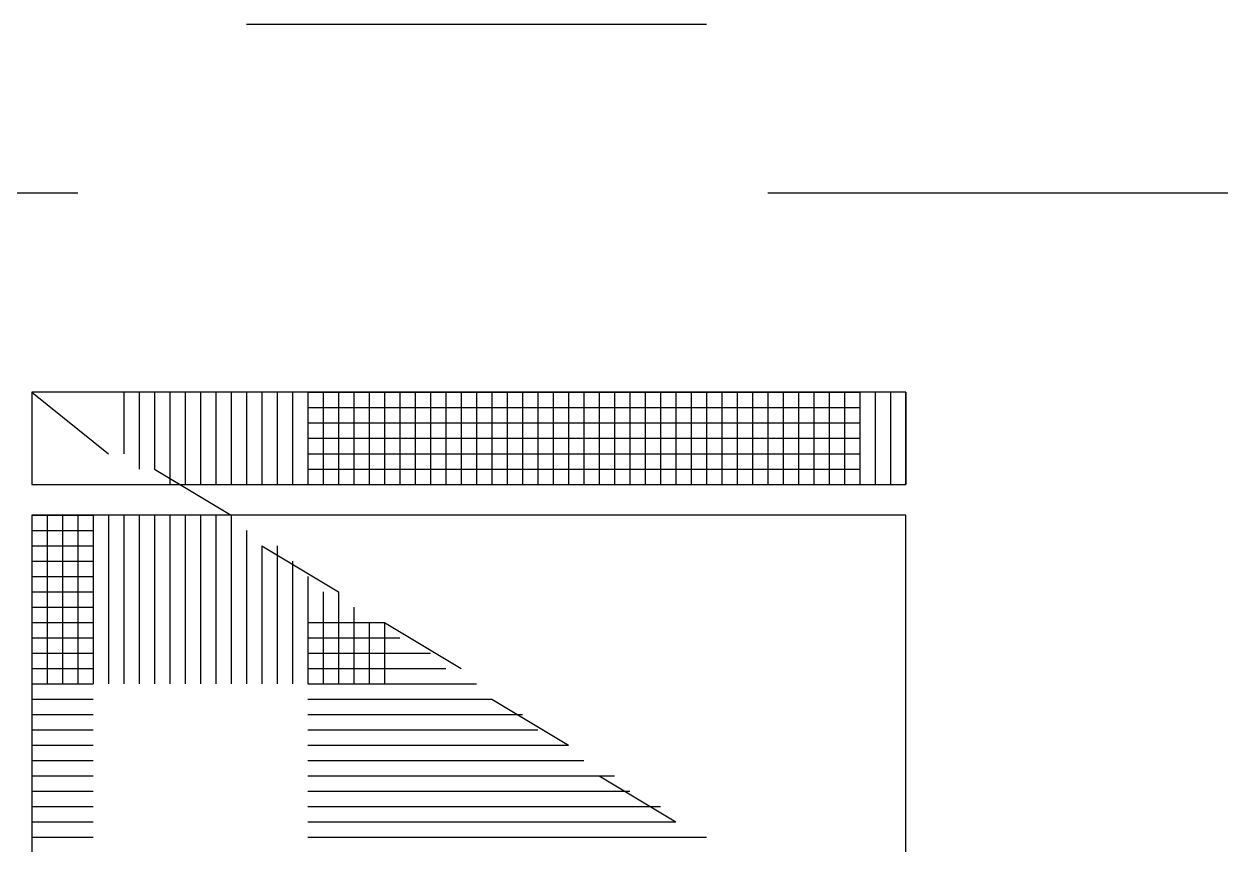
# Model space of a CAD drawing. Header units: metres. Extents: x 1 to 213, y 1 to 147.
# Drawn here: x 87.282 to 88.113, y 98.525 to 99.092 of the extents above; entities that cross this region are included whole.
import ezdxf

# ---------------------------------------------------------------- set-up
doc = ezdxf.new("R2010")
doc.units = ezdxf.units.M
doc.layers.add('00-BASE-ARQUITECTURA', color=8, linetype='Continuous')

msp = doc.modelspace()

# ---------------------------------------------------------------- linework, layer by layer
at = {"layer": '00-BASE-ARQUITECTURA'}
for points in [[(87.43593, 99.09169), (87.75343, 99.09169)], [(87.00201, 98.97528), (87.31952, 98.97528)], [(87.79576, 98.97528), (88.11327, 98.97528)], [(87.28776, 98.83769), (87.34068, 98.79536)], [(87.35127, 98.83769), (87.35127, 98.82711), (87.35127, 98.81653), (87.35127, 98.80595), (87.35127, 98.79536)], [(87.35127, 98.83769), (87.35127, 98.82711), (87.35127, 98.81653), (87.35127, 98.80595), (87.35127, 98.79536)], [(87.36185, 98.83769), (87.36185, 98.82711), (87.36185, 98.81653), (87.36185, 98.80595), (87.36185, 98.79536), (87.36185, 98.78478)], [(87.36185, 98.83769), (87.36185, 98.82711), (87.36185, 98.81653), (87.36185, 98.80595), (87.36185, 98.79536)], [(87.37243, 98.83769), (87.37243, 98.82711), (87.37243, 98.81653), (87.37243, 98.80595), (87.37243, 98.79536), (87.37243, 98.78478)], [(87.37243, 98.83769), (87.37243, 98.82711), (87.37243, 98.81653), (87.37243, 98.80595), (87.37243, 98.79536), (87.37243, 98.78478)], [(87.38302, 98.83769), (87.38302, 98.82711), (87.38302, 98.81653), (87.38302, 98.80595), (87.38302, 98.79536), (87.38302, 98.78478), (87.38302, 98.7742)], [(87.38302, 98.83769), (87.38302, 98.82711), (87.38302, 98.81653), (87.38302, 98.80595), (87.38302, 98.79536), (87.38302, 98.78478), (87.38302, 98.7742)], [(87.3936, 98.83769), (87.3936, 98.82711), (87.3936, 98.81653), (87.3936, 98.80595), (87.3936, 98.79536), (87.3936, 98.78478), (87.3936, 98.7742)], [(87.3936, 98.83769), (87.3936, 98.82711), (87.3936, 98.81653), (87.3936, 98.80595), (87.3936, 98.79536), (87.3936, 98.78478), (87.3936, 98.7742)], [(87.40418, 98.83769), (87.40418, 98.82711), (87.40418, 98.81653), (87.40418, 98.80595), (87.40418, 98.79536), (87.40418, 98.78478), (87.40418, 98.7742)], [(87.40418, 98.83769), (87.40418, 98.82711), (87.40418, 98.81653), (87.40418, 98.80595), (87.40418, 98.79536), (87.40418, 98.78478), (87.40418, 98.7742)], [(87.41476, 98.83769), (87.41476, 98.82711), (87.41476, 98.81653), (87.41476, 98.80595), (87.41476, 98.79536), (87.41476, 98.78478), (87.41476, 98.7742)], [(87.41476, 98.83769), (87.41476, 98.82711), (87.41476, 98.81653), (87.41476, 98.80595), (87.41476, 98.79536), (87.41476, 98.78478), (87.41476, 98.7742)], [(87.42535, 98.83769), (87.42535, 98.82711), (87.42535, 98.81653), (87.42535, 98.80595), (87.42535, 98.79536), (87.42535, 98.78478), (87.42535, 98.7742)], [(87.42535, 98.83769), (87.42535, 98.82711), (87.42535, 98.81653), (87.42535, 98.80595), (87.42535, 98.79536), (87.42535, 98.78478), (87.42535, 98.7742)], [(87.43593, 98.83769), (87.43593, 98.82711), (87.43593, 98.81653), (87.43593, 98.80595), (87.43593, 98.79536), (87.43593, 98.78478), (87.43593, 98.7742)], [(87.43593, 98.83769), (87.43593, 98.82711), (87.43593, 98.81653), (87.43593, 98.80595), (87.43593, 98.79536), (87.43593, 98.78478), (87.43593, 98.7742)], [(87.44651, 98.83769), (87.44651, 98.82711), (87.44651, 98.81653), (87.44651, 98.80595), (87.44651, 98.79536), (87.44651, 98.78478), (87.44651, 98.7742)], [(87.44651, 98.83769), (87.44651, 98.82711), (87.44651, 98.81653), (87.44651, 98.80595), (87.44651, 98.79536), (87.44651, 98.78478), (87.44651, 98.7742)], [(87.4571, 98.83769), (87.4571, 98.82711), (87.4571, 98.81653), (87.4571, 98.80595), (87.4571, 98.79536), (87.4571, 98.78478), (87.4571, 98.7742)], [(87.4571, 98.83769), (87.4571, 98.82711), (87.4571, 98.81653), (87.4571, 98.80595), (87.4571, 98.79536), (87.4571, 98.78478), (87.4571, 98.7742)], [(87.46768, 98.83769), (87.46768, 98.82711), (87.46768, 98.81653), (87.46768, 98.80595), (87.46768, 98.79536), (87.46768, 98.78478), (87.46768, 98.7742)], [(87.46768, 98.83769), (87.46768, 98.82711), (87.46768, 98.81653), (87.46768, 98.80595), (87.46768, 98.79536), (87.46768, 98.78478), (87.46768, 98.7742)], [(87.47826, 98.83769), (87.47826, 98.82711), (87.47826, 98.81653), (87.47826, 98.80595), (87.47826, 98.79536), (87.47826, 98.78478), (87.47826, 98.7742)], [(87.47826, 98.83769), (87.47826, 98.82711), (87.47826, 98.81653), (87.47826, 98.80595), (87.47826, 98.79536), (87.47826, 98.78478), (87.47826, 98.7742)], [(87.47826, 98.83769), (87.47826, 98.82711), (87.47826, 98.81653), (87.47826, 98.80595), (87.47826, 98.79536), (87.47826, 98.78478), (87.47826, 98.7742)], [(87.47826, 98.83769), (87.48884, 98.83769), (87.49943, 98.83769), (87.51001, 98.83769), (87.52059, 98.83769), (87.53118, 98.83769), (87.54176, 98.83769), (87.55234, 98.83769), (87.56294, 98.83769), (87.57352, 98.83769), (87.5841, 98.83769), (87.59468, 98.83769), (87.60527, 98.83769), (87.61585, 98.83769), (87.62643, 98.83769), (87.63702, 98.83769), (87.6476, 98.83769), (87.65818, 98.83769), (87.66876, 98.83769), (87.67935, 98.83769), (87.68993, 98.83769), (87.70051, 98.83769), (87.7111, 98.83769), (87.72168, 98.83769), (87.73226, 98.83769), (87.74285, 98.83769), (87.75343, 98.83769), (87.76401, 98.83769), (87.77459, 98.83769), (87.78518, 98.83769), (87.79576, 98.83769), (87.80634, 98.83769), (87.81693, 98.83769), (87.82752, 98.83769), (87.8381, 98.83769), (87.84868, 98.83769), (87.85927, 98.83769)], [(87.48884, 98.83769), (87.48884, 98.82711), (87.48884, 98.81653), (87.48884, 98.80595), (87.48884, 98.79536), (87.48884, 98.78478), (87.48884, 98.7742)], [(87.48884, 98.83769), (87.48884, 98.82711), (87.48884, 98.81653), (87.48884, 98.80595), (87.48884, 98.79536), (87.48884, 98.78478), (87.48884, 98.7742)], [(87.49943, 98.83769), (87.49943, 98.82711), (87.49943, 98.81653), (87.49943, 98.80595), (87.49943, 98.79536), (87.49943, 98.78478), (87.49943, 98.7742)], [(87.49943, 98.83769), (87.49943, 98.82711), (87.49943, 98.81653), (87.49943, 98.80595), (87.49943, 98.79536), (87.49943, 98.78478), (87.49943, 98.7742)], [(87.51001, 98.83769), (87.51001, 98.82711), (87.51001, 98.81653), (87.51001, 98.80595), (87.51001, 98.79536), (87.51001, 98.78478), (87.51001, 98.7742)], [(87.51001, 98.83769), (87.51001, 98.82711), (87.51001, 98.81653), (87.51001, 98.80595), (87.51001, 98.79536), (87.51001, 98.78478), (87.51001, 98.7742)], [(87.52059, 98.83769), (87.52059, 98.82711), (87.52059, 98.81653), (87.52059, 98.80595), (87.52059, 98.79536), (87.52059, 98.78478), (87.52059, 98.7742)], [(87.52059, 98.83769), (87.52059, 98.82711), (87.52059, 98.81653), (87.52059, 98.80595), (87.52059, 98.79536), (87.52059, 98.78478), (87.52059, 98.7742)], [(87.53118, 98.83769), (87.53118, 98.82711), (87.53118, 98.81653), (87.53118, 98.80595), (87.53118, 98.79536), (87.53118, 98.78478), (87.53118, 98.7742)], [(87.53118, 98.83769), (87.53118, 98.82711), (87.53118, 98.81653), (87.53118, 98.80595), (87.53118, 98.79536), (87.53118, 98.78478), (87.53118, 98.7742)], [(87.54176, 98.83769), (87.54176, 98.82711), (87.54176, 98.81653), (87.54176, 98.80595), (87.54176, 98.79536), (87.54176, 98.78478), (87.54176, 98.7742)], [(87.54176, 98.83769), (87.54176, 98.82711), (87.54176, 98.81653), (87.54176, 98.80595), (87.54176, 98.79536), (87.54176, 98.78478), (87.54176, 98.7742)], [(87.55234, 98.83769), (87.55234, 98.82711), (87.55234, 98.81653), (87.55234, 98.80595), (87.55234, 98.79536), (87.55234, 98.78478), (87.55234, 98.7742)], [(87.55234, 98.83769), (87.55234, 98.82711), (87.55234, 98.81653), (87.55234, 98.80595), (87.55234, 98.79536), (87.55234, 98.78478), (87.55234, 98.7742)], [(87.56294, 98.83769), (87.56294, 98.82711), (87.56294, 98.81653), (87.56294, 98.80595), (87.56294, 98.79536), (87.56294, 98.78478), (87.56294, 98.7742)], [(87.56294, 98.83769), (87.56294, 98.82711), (87.56294, 98.81653), (87.56294, 98.80595), (87.56294, 98.79536), (87.56294, 98.78478), (87.56294, 98.7742)], [(87.57352, 98.83769), (87.57352, 98.82711), (87.57352, 98.81653), (87.57352, 98.80595), (87.57352, 98.79536), (87.57352, 98.78478), (87.57352, 98.7742)], [(87.57352, 98.83769), (87.57352, 98.82711), (87.57352, 98.81653), (87.57352, 98.80595), (87.57352, 98.79536), (87.57352, 98.78478), (87.57352, 98.7742)], [(87.5841, 98.83769), (87.5841, 98.82711), (87.5841, 98.81653), (87.5841, 98.80595), (87.5841, 98.79536), (87.5841, 98.78478), (87.5841, 98.7742)], [(87.5841, 98.83769), (87.5841, 98.82711), (87.5841, 98.81653), (87.5841, 98.80595), (87.5841, 98.79536), (87.5841, 98.78478), (87.5841, 98.7742)], [(87.59468, 98.83769), (87.59468, 98.82711), (87.59468, 98.81653), (87.59468, 98.80595), (87.59468, 98.79536), (87.59468, 98.78478), (87.59468, 98.7742)], [(87.59468, 98.83769), (87.59468, 98.82711), (87.59468, 98.81653), (87.59468, 98.80595), (87.59468, 98.79536), (87.59468, 98.78478), (87.59468, 98.7742)], [(87.60527, 98.83769), (87.60527, 98.82711), (87.60527, 98.81653), (87.60527, 98.80595), (87.60527, 98.79536), (87.60527, 98.78478), (87.60527, 98.7742)], [(87.60527, 98.83769), (87.60527, 98.82711), (87.60527, 98.81653), (87.60527, 98.80595), (87.60527, 98.79536), (87.60527, 98.78478), (87.60527, 98.7742)], [(87.61585, 98.83769), (87.61585, 98.82711), (87.61585, 98.81653), (87.61585, 98.80595), (87.61585, 98.79536), (87.61585, 98.78478), (87.61585, 98.7742)], [(87.61585, 98.83769), (87.61585, 98.82711), (87.61585, 98.81653), (87.61585, 98.80595), (87.61585, 98.79536), (87.61585, 98.78478), (87.61585, 98.7742)], [(87.62643, 98.83769), (87.62643, 98.82711), (87.62643, 98.81653), (87.62643, 98.80595), (87.62643, 98.79536), (87.62643, 98.78478), (87.62643, 98.7742)], [(87.62643, 98.83769), (87.62643, 98.82711), (87.62643, 98.81653), (87.62643, 98.80595), (87.62643, 98.79536), (87.62643, 98.78478), (87.62643, 98.7742)], [(87.63702, 98.83769), (87.63702, 98.82711), (87.63702, 98.81653), (87.63702, 98.80595), (87.63702, 98.79536), (87.63702, 98.78478), (87.63702, 98.7742)], [(87.63702, 98.83769), (87.63702, 98.82711), (87.63702, 98.81653), (87.63702, 98.80595), (87.63702, 98.79536), (87.63702, 98.78478), (87.63702, 98.7742)], [(87.6476, 98.83769), (87.6476, 98.82711), (87.6476, 98.81653), (87.6476, 98.80595), (87.6476, 98.79536), (87.6476, 98.78478), (87.6476, 98.7742)], [(87.6476, 98.83769), (87.6476, 98.82711), (87.6476, 98.81653), (87.6476, 98.80595), (87.6476, 98.79536), (87.6476, 98.78478), (87.6476, 98.7742)], [(87.65818, 98.83769), (87.65818, 98.82711), (87.65818, 98.81653), (87.65818, 98.80595), (87.65818, 98.79536), (87.65818, 98.78478), (87.65818, 98.7742)], [(87.65818, 98.83769), (87.65818, 98.82711), (87.65818, 98.81653), (87.65818, 98.80595), (87.65818, 98.79536), (87.65818, 98.78478), (87.65818, 98.7742)], [(87.66876, 98.83769), (87.66876, 98.82711), (87.66876, 98.81653), (87.66876, 98.80595), (87.66876, 98.79536), (87.66876, 98.78478), (87.66876, 98.7742)], [(87.66876, 98.83769), (87.66876, 98.82711), (87.66876, 98.81653), (87.66876, 98.80595), (87.66876, 98.79536), (87.66876, 98.78478), (87.66876, 98.7742)], [(87.67935, 98.83769), (87.67935, 98.82711), (87.67935, 98.81653), (87.67935, 98.80595), (87.67935, 98.79536), (87.67935, 98.78478), (87.67935, 98.7742)], [(87.67935, 98.83769), (87.67935, 98.82711), (87.67935, 98.81653), (87.67935, 98.80595), (87.67935, 98.79536), (87.67935, 98.78478), (87.67935, 98.7742)], [(87.68993, 98.83769), (87.68993, 98.82711), (87.68993, 98.81653), (87.68993, 98.80595), (87.68993, 98.79536), (87.68993, 98.78478), (87.68993, 98.7742)], [(87.68993, 98.83769), (87.68993, 98.82711), (87.68993, 98.81653), (87.68993, 98.80595), (87.68993, 98.79536), (87.68993, 98.78478), (87.68993, 98.7742)], [(87.70051, 98.83769), (87.70051, 98.82711), (87.70051, 98.81653), (87.70051, 98.80595), (87.70051, 98.79536), (87.70051, 98.78478), (87.70051, 98.7742)], [(87.70051, 98.83769), (87.70051, 98.82711), (87.70051, 98.81653), (87.70051, 98.80595), (87.70051, 98.79536), (87.70051, 98.78478), (87.70051, 98.7742)], [(87.7111, 98.83769), (87.7111, 98.82711), (87.7111, 98.81653), (87.7111, 98.80595), (87.7111, 98.79536), (87.7111, 98.78478), (87.7111, 98.7742)], [(87.7111, 98.83769), (87.7111, 98.82711), (87.7111, 98.81653), (87.7111, 98.80595), (87.7111, 98.79536), (87.7111, 98.78478), (87.7111, 98.7742)], [(87.72168, 98.83769), (87.72168, 98.82711), (87.72168, 98.81653), (87.72168, 98.80595), (87.72168, 98.79536), (87.72168, 98.78478), (87.72168, 98.7742)], [(87.72168, 98.83769), (87.72168, 98.82711), (87.72168, 98.81653), (87.72168, 98.80595), (87.72168, 98.79536), (87.72168, 98.78478), (87.72168, 98.7742)], [(87.73226, 98.83769), (87.73226, 98.82711), (87.73226, 98.81653), (87.73226, 98.80595), (87.73226, 98.79536), (87.73226, 98.78478), (87.73226, 98.7742)], [(87.73226, 98.83769), (87.73226, 98.82711), (87.73226, 98.81653), (87.73226, 98.80595), (87.73226, 98.79536), (87.73226, 98.78478), (87.73226, 98.7742)], [(87.74285, 98.83769), (87.74285, 98.82711), (87.74285, 98.81653), (87.74285, 98.80595), (87.74285, 98.79536), (87.74285, 98.78478), (87.74285, 98.7742)], [(87.74285, 98.83769), (87.74285, 98.82711), (87.74285, 98.81653), (87.74285, 98.80595), (87.74285, 98.79536), (87.74285, 98.78478), (87.74285, 98.7742)], [(87.75343, 98.83769), (87.75343, 98.82711), (87.75343, 98.81653), (87.75343, 98.80595), (87.75343, 98.79536), (87.75343, 98.78478), (87.75343, 98.7742)], [(87.75343, 98.83769), (87.75343, 98.82711), (87.75343, 98.81653), (87.75343, 98.80595), (87.75343, 98.79536), (87.75343, 98.78478), (87.75343, 98.7742)], [(87.76401, 98.83769), (87.76401, 98.82711), (87.76401, 98.81653), (87.76401, 98.80595), (87.76401, 98.79536), (87.76401, 98.78478), (87.76401, 98.7742)], [(87.76401, 98.83769), (87.76401, 98.82711), (87.76401, 98.81653), (87.76401, 98.80595), (87.76401, 98.79536), (87.76401, 98.78478), (87.76401, 98.7742)], [(87.77459, 98.83769), (87.77459, 98.82711), (87.77459, 98.81653), (87.77459, 98.80595), (87.77459, 98.79536), (87.77459, 98.78478), (87.77459, 98.7742)], [(87.77459, 98.83769), (87.77459, 98.82711), (87.77459, 98.81653), (87.77459, 98.80595), (87.77459, 98.79536), (87.77459, 98.78478), (87.77459, 98.7742)], [(87.78518, 98.83769), (87.78518, 98.82711), (87.78518, 98.81653), (87.78518, 98.80595), (87.78518, 98.79536), (87.78518, 98.78478), (87.78518, 98.7742)], [(87.78518, 98.83769), (87.78518, 98.82711), (87.78518, 98.81653), (87.78518, 98.80595), (87.78518, 98.79536), (87.78518, 98.78478), (87.78518, 98.7742)], [(87.79576, 98.83769), (87.79576, 98.82711), (87.79576, 98.81653), (87.79576, 98.80595), (87.79576, 98.79536), (87.79576, 98.78478), (87.79576, 98.7742)], [(87.79576, 98.83769), (87.79576, 98.82711), (87.79576, 98.81653), (87.79576, 98.80595), (87.79576, 98.79536), (87.79576, 98.78478), (87.79576, 98.7742)], [(87.80634, 98.83769), (87.80634, 98.82711), (87.80634, 98.81653), (87.80634, 98.80595), (87.80634, 98.79536), (87.80634, 98.78478), (87.80634, 98.7742)], [(87.80634, 98.83769), (87.80634, 98.82711), (87.80634, 98.81653), (87.80634, 98.80595), (87.80634, 98.79536), (87.80634, 98.78478), (87.80634, 98.7742)], [(87.81693, 98.83769), (87.81693, 98.82711), (87.81693, 98.81653), (87.81693, 98.80595), (87.81693, 98.79536), (87.81693, 98.78478), (87.81693, 98.7742)], [(87.81693, 98.83769), (87.81693, 98.82711), (87.81693, 98.81653), (87.81693, 98.80595), (87.81693, 98.79536), (87.81693, 98.78478), (87.81693, 98.7742)], [(87.82752, 98.83769), (87.82752, 98.82711), (87.82752, 98.81653), (87.82752, 98.80595), (87.82752, 98.79536), (87.82752, 98.78478), (87.82752, 98.7742)], [(87.82752, 98.83769), (87.82752, 98.82711), (87.82752, 98.81653), (87.82752, 98.80595), (87.82752, 98.79536), (87.82752, 98.78478), (87.82752, 98.7742)], [(87.8381, 98.83769), (87.8381, 98.82711), (87.8381, 98.81653), (87.8381, 98.80595), (87.8381, 98.79536), (87.8381, 98.78478), (87.8381, 98.7742)], [(87.8381, 98.83769), (87.8381, 98.82711), (87.8381, 98.81653), (87.8381, 98.80595), (87.8381, 98.79536), (87.8381, 98.78478), (87.8381, 98.7742)], [(87.84868, 98.83769), (87.84868, 98.82711), (87.84868, 98.81653), (87.84868, 98.80595), (87.84868, 98.79536), (87.84868, 98.78478), (87.84868, 98.7742)], [(87.84868, 98.83769), (87.84868, 98.82711), (87.84868, 98.81653), (87.84868, 98.80595), (87.84868, 98.79536), (87.84868, 98.78478), (87.84868, 98.7742)], [(87.85927, 98.83769), (87.85927, 98.82711), (87.85927, 98.81653), (87.85927, 98.80595), (87.85927, 98.79536), (87.85927, 98.78478), (87.85927, 98.7742)], [(87.85927, 98.83769), (87.85927, 98.82711), (87.85927, 98.81653), (87.85927, 98.80595), (87.85927, 98.79536), (87.85927, 98.78478), (87.85927, 98.7742)], [(87.86985, 98.83769), (87.86985, 98.82711), (87.86985, 98.81653), (87.86985, 98.80595), (87.86985, 98.79536), (87.86985, 98.78478), (87.86985, 98.7742)], [(87.86985, 98.83769), (87.86985, 98.82711), (87.86985, 98.81653), (87.86985, 98.80595), (87.86985, 98.79536), (87.86985, 98.78478), (87.86985, 98.7742)], [(87.88043, 98.83769), (87.88043, 98.82711), (87.88043, 98.81653), (87.88043, 98.80595), (87.88043, 98.79536), (87.88043, 98.78478), (87.88043, 98.7742)], [(87.88043, 98.83769), (87.88043, 98.82711), (87.88043, 98.81653), (87.88043, 98.80595), (87.88043, 98.79536), (87.88043, 98.78478), (87.88043, 98.7742)], [(87.89102, 98.83769), (87.89102, 98.82711), (87.89102, 98.81653), (87.89102, 98.80595), (87.89102, 98.79536), (87.89102, 98.78478), (87.89102, 98.7742)], [(87.47826, 98.82711), (87.48884, 98.82711), (87.49943, 98.82711), (87.51001, 98.82711), (87.52059, 98.82711), (87.53118, 98.82711), (87.54176, 98.82711), (87.55234, 98.82711), (87.56294, 98.82711), (87.57352, 98.82711), (87.5841, 98.82711), (87.59468, 98.82711), (87.60527, 98.82711), (87.61585, 98.82711), (87.62643, 98.82711), (87.63702, 98.82711), (87.6476, 98.82711), (87.65818, 98.82711), (87.66876, 98.82711), (87.67935, 98.82711), (87.68993, 98.82711), (87.70051, 98.82711), (87.7111, 98.82711), (87.72168, 98.82711), (87.73226, 98.82711), (87.74285, 98.82711), (87.75343, 98.82711), (87.76401, 98.82711), (87.77459, 98.82711), (87.78518, 98.82711), (87.79576, 98.82711), (87.80634, 98.82711), (87.81693, 98.82711), (87.82752, 98.82711), (87.8381, 98.82711), (87.84868, 98.82711), (87.85927, 98.82711)], [(87.47826, 98.82711), (87.48884, 98.82711), (87.49943, 98.82711), (87.51001, 98.82711), (87.52059, 98.82711), (87.53118, 98.82711), (87.54176, 98.82711), (87.55234, 98.82711), (87.56294, 98.82711), (87.57352, 98.82711), (87.5841, 98.82711), (87.59468, 98.82711), (87.60527, 98.82711), (87.61585, 98.82711), (87.62643, 98.82711), (87.63702, 98.82711), (87.6476, 98.82711), (87.65818, 98.82711), (87.66876, 98.82711), (87.67935, 98.82711), (87.68993, 98.82711), (87.70051, 98.82711), (87.7111, 98.82711), (87.72168, 98.82711), (87.73226, 98.82711), (87.74285, 98.82711), (87.75343, 98.82711), (87.76401, 98.82711), (87.77459, 98.82711), (87.78518, 98.82711), (87.79576, 98.82711), (87.80634, 98.82711), (87.81693, 98.82711), (87.82752, 98.82711), (87.8381, 98.82711), (87.84868, 98.82711), (87.85927, 98.82711)], [(87.47826, 98.81653), (87.48884, 98.81653), (87.49943, 98.81653), (87.51001, 98.81653), (87.52059, 98.81653), (87.53118, 98.81653), (87.54176, 98.81653), (87.55234, 98.81653), (87.56294, 98.81653), (87.57352, 98.81653), (87.5841, 98.81653), (87.59468, 98.81653), (87.60527, 98.81653), (87.61585, 98.81653), (87.62643, 98.81653), (87.63702, 98.81653), (87.6476, 98.81653), (87.65818, 98.81653), (87.66876, 98.81653), (87.67935, 98.81653), (87.68993, 98.81653), (87.70051, 98.81653), (87.7111, 98.81653), (87.72168, 98.81653), (87.73226, 98.81653), (87.74285, 98.81653), (87.75343, 98.81653), (87.76401, 98.81653), (87.77459, 98.81653), (87.78518, 98.81653), (87.79576, 98.81653), (87.80634, 98.81653), (87.81693, 98.81653), (87.82752, 98.81653), (87.8381, 98.81653), (87.84868, 98.81653), (87.85927, 98.81653)], [(87.47826, 98.81653), (87.48884, 98.81653), (87.49943, 98.81653), (87.51001, 98.81653), (87.52059, 98.81653), (87.53118, 98.81653), (87.54176, 98.81653), (87.55234, 98.81653), (87.56294, 98.81653), (87.57352, 98.81653), (87.5841, 98.81653), (87.59468, 98.81653), (87.60527, 98.81653), (87.61585, 98.81653), (87.62643, 98.81653), (87.63702, 98.81653), (87.6476, 98.81653), (87.65818, 98.81653), (87.66876, 98.81653), (87.67935, 98.81653), (87.68993, 98.81653), (87.70051, 98.81653), (87.7111, 98.81653), (87.72168, 98.81653), (87.73226, 98.81653), (87.74285, 98.81653), (87.75343, 98.81653), (87.76401, 98.81653), (87.77459, 98.81653), (87.78518, 98.81653), (87.79576, 98.81653), (87.80634, 98.81653), (87.81693, 98.81653), (87.82752, 98.81653), (87.8381, 98.81653), (87.84868, 98.81653), (87.85927, 98.81653)], [(87.47826, 98.80595), (87.48884, 98.80595), (87.49943, 98.80595), (87.51001, 98.80595), (87.52059, 98.80595), (87.53118, 98.80595), (87.54176, 98.80595), (87.55234, 98.80595), (87.56294, 98.80595), (87.57352, 98.80595), (87.5841, 98.80595), (87.59468, 98.80595), (87.60527, 98.80595), (87.61585, 98.80595), (87.62643, 98.80595), (87.63702, 98.80595), (87.6476, 98.80595), (87.65818, 98.80595), (87.66876, 98.80595), (87.67935, 98.80595), (87.68993, 98.80595), (87.70051, 98.80595), (87.7111, 98.80595), (87.72168, 98.80595), (87.73226, 98.80595), (87.74285, 98.80595), (87.75343, 98.80595), (87.76401, 98.80595), (87.77459, 98.80595), (87.78518, 98.80595), (87.79576, 98.80595), (87.80634, 98.80595), (87.81693, 98.80595), (87.82752, 98.80595), (87.8381, 98.80595), (87.84868, 98.80595), (87.85927, 98.80595)], [(87.47826, 98.80595), (87.48884, 98.80595), (87.49943, 98.80595), (87.51001, 98.80595), (87.52059, 98.80595), (87.53118, 98.80595), (87.54176, 98.80595), (87.55234, 98.80595), (87.56294, 98.80595), (87.57352, 98.80595), (87.5841, 98.80595), (87.59468, 98.80595), (87.60527, 98.80595), (87.61585, 98.80595), (87.62643, 98.80595), (87.63702, 98.80595), (87.6476, 98.80595), (87.65818, 98.80595), (87.66876, 98.80595), (87.67935, 98.80595), (87.68993, 98.80595), (87.70051, 98.80595), (87.7111, 98.80595), (87.72168, 98.80595), (87.73226, 98.80595), (87.74285, 98.80595), (87.75343, 98.80595), (87.76401, 98.80595), (87.77459, 98.80595), (87.78518, 98.80595), (87.79576, 98.80595), (87.80634, 98.80595), (87.81693, 98.80595), (87.82752, 98.80595), (87.8381, 98.80595), (87.84868, 98.80595), (87.85927, 98.80595)], [(87.47826, 98.79536), (87.48884, 98.79536), (87.49943, 98.79536), (87.51001, 98.79536), (87.52059, 98.79536), (87.53118, 98.79536), (87.54176, 98.79536), (87.55234, 98.79536), (87.56294, 98.79536), (87.57352, 98.79536), (87.5841, 98.79536), (87.59468, 98.79536), (87.60527, 98.79536), (87.61585, 98.79536), (87.62643, 98.79536), (87.63702, 98.79536), (87.6476, 98.79536), (87.65818, 98.79536), (87.66876, 98.79536), (87.67935, 98.79536), (87.68993, 98.79536), (87.70051, 98.79536), (87.7111, 98.79536), (87.72168, 98.79536), (87.73226, 98.79536), (87.74285, 98.79536), (87.75343, 98.79536), (87.76401, 98.79536), (87.77459, 98.79536), (87.78518, 98.79536), (87.79576, 98.79536), (87.80634, 98.79536), (87.81693, 98.79536), (87.82752, 98.79536), (87.8381, 98.79536), (87.84868, 98.79536), (87.85927, 98.79536)], [(87.47826, 98.79536), (87.48884, 98.79536), (87.49943, 98.79536), (87.51001, 98.79536), (87.52059, 98.79536), (87.53118, 98.79536), (87.54176, 98.79536), (87.55234, 98.79536), (87.56294, 98.79536), (87.57352, 98.79536), (87.5841, 98.79536), (87.59468, 98.79536), (87.60527, 98.79536), (87.61585, 98.79536), (87.62643, 98.79536), (87.63702, 98.79536), (87.6476, 98.79536), (87.65818, 98.79536), (87.66876, 98.79536), (87.67935, 98.79536), (87.68993, 98.79536), (87.70051, 98.79536), (87.7111, 98.79536), (87.72168, 98.79536), (87.73226, 98.79536), (87.74285, 98.79536), (87.75343, 98.79536), (87.76401, 98.79536), (87.77459, 98.79536), (87.78518, 98.79536), (87.79576, 98.79536), (87.80634, 98.79536), (87.81693, 98.79536), (87.82752, 98.79536), (87.8381, 98.79536), (87.84868, 98.79536), (87.85927, 98.79536)], [(87.37243, 98.78478), (87.42535, 98.75303)], [(87.47826, 98.78478), (87.48884, 98.78478), (87.49943, 98.78478), (87.51001, 98.78478), (87.52059, 98.78478), (87.53118, 98.78478), (87.54176, 98.78478), (87.55234, 98.78478), (87.56294, 98.78478), (87.57352, 98.78478), (87.5841, 98.78478), (87.59468, 98.78478), (87.60527, 98.78478), (87.61585, 98.78478), (87.62643, 98.78478), (87.63702, 98.78478), (87.6476, 98.78478), (87.65818, 98.78478), (87.66876, 98.78478), (87.67935, 98.78478), (87.68993, 98.78478), (87.70051, 98.78478), (87.7111, 98.78478), (87.72168, 98.78478), (87.73226, 98.78478), (87.74285, 98.78478), (87.75343, 98.78478), (87.76401, 98.78478), (87.77459, 98.78478), (87.78518, 98.78478), (87.79576, 98.78478), (87.80634, 98.78478), (87.81693, 98.78478), (87.82752, 98.78478), (87.8381, 98.78478), (87.84868, 98.78478), (87.85927, 98.78478)], [(87.47826, 98.78478), (87.48884, 98.78478), (87.49943, 98.78478), (87.51001, 98.78478), (87.52059, 98.78478), (87.53118, 98.78478), (87.54176, 98.78478), (87.55234, 98.78478), (87.56294, 98.78478), (87.57352, 98.78478), (87.5841, 98.78478), (87.59468, 98.78478), (87.60527, 98.78478), (87.61585, 98.78478), (87.62643, 98.78478), (87.63702, 98.78478), (87.6476, 98.78478), (87.65818, 98.78478), (87.66876, 98.78478), (87.67935, 98.78478), (87.68993, 98.78478), (87.70051, 98.78478), (87.7111, 98.78478), (87.72168, 98.78478), (87.73226, 98.78478), (87.74285, 98.78478), (87.75343, 98.78478), (87.76401, 98.78478), (87.77459, 98.78478), (87.78518, 98.78478), (87.79576, 98.78478), (87.80634, 98.78478), (87.81693, 98.78478), (87.82752, 98.78478), (87.8381, 98.78478), (87.84868, 98.78478), (87.85927, 98.78478)], [(87.47826, 98.7742), (87.48884, 98.7742), (87.49943, 98.7742), (87.51001, 98.7742), (87.52059, 98.7742), (87.53118, 98.7742), (87.54176, 98.7742), (87.55234, 98.7742), (87.56294, 98.7742), (87.57352, 98.7742), (87.5841, 98.7742), (87.59468, 98.7742), (87.60527, 98.7742), (87.61585, 98.7742), (87.62643, 98.7742), (87.63702, 98.7742), (87.6476, 98.7742), (87.65818, 98.7742), (87.66876, 98.7742), (87.67935, 98.7742), (87.68993, 98.7742), (87.70051, 98.7742), (87.7111, 98.7742), (87.72168, 98.7742), (87.73226, 98.7742), (87.74285, 98.7742), (87.75343, 98.7742), (87.76401, 98.7742), (87.77459, 98.7742), (87.78518, 98.7742), (87.79576, 98.7742), (87.80634, 98.7742), (87.81693, 98.7742), (87.82752, 98.7742), (87.8381, 98.7742), (87.84868, 98.7742), (87.85927, 98.7742)], [(87.47826, 98.7742), (87.48884, 98.7742), (87.49943, 98.7742), (87.51001, 98.7742), (87.52059, 98.7742), (87.53118, 98.7742), (87.54176, 98.7742), (87.55234, 98.7742), (87.56294, 98.7742), (87.57352, 98.7742), (87.5841, 98.7742), (87.59468, 98.7742), (87.60527, 98.7742), (87.61585, 98.7742), (87.62643, 98.7742), (87.63702, 98.7742), (87.6476, 98.7742), (87.65818, 98.7742), (87.66876, 98.7742), (87.67935, 98.7742), (87.68993, 98.7742), (87.70051, 98.7742), (87.7111, 98.7742), (87.72168, 98.7742), (87.73226, 98.7742), (87.74285, 98.7742), (87.75343, 98.7742), (87.76401, 98.7742), (87.77459, 98.7742), (87.78518, 98.7742), (87.79576, 98.7742), (87.80634, 98.7742), (87.81693, 98.7742), (87.82752, 98.7742), (87.8381, 98.7742), (87.84868, 98.7742), (87.85927, 98.7742)], [(87.28776, 98.75303), (87.29835, 98.75303), (87.30894, 98.75303), (87.31952, 98.75303), (87.3301, 98.75303)], [(87.29835, 98.75303), (87.29835, 98.74245), (87.29835, 98.73187), (87.29835, 98.72128), (87.29835, 98.7107), (87.29835, 98.70012), (87.29835, 98.68953), (87.29835, 98.67895), (87.29835, 98.66837), (87.29835, 98.65778), (87.29835, 98.6472), (87.29835, 98.63662)], [(87.29835, 98.75303), (87.29835, 98.74245), (87.29835, 98.73187), (87.29835, 98.72128), (87.29835, 98.7107), (87.29835, 98.70012), (87.29835, 98.68953), (87.29835, 98.67895), (87.29835, 98.66837), (87.29835, 98.65778), (87.29835, 98.6472), (87.29835, 98.63662)], [(87.30894, 98.75303), (87.30894, 98.74245), (87.30894, 98.73187), (87.30894, 98.72128), (87.30894, 98.7107), (87.30894, 98.70012), (87.30894, 98.68953), (87.30894, 98.67895), (87.30894, 98.66837), (87.30894, 98.65778), (87.30894, 98.6472), (87.30894, 98.63662)], [(87.30894, 98.75303), (87.30894, 98.74245), (87.30894, 98.73187), (87.30894, 98.72128), (87.30894, 98.7107), (87.30894, 98.70012), (87.30894, 98.68953), (87.30894, 98.67895), (87.30894, 98.66837), (87.30894, 98.65778), (87.30894, 98.6472), (87.30894, 98.63662)], [(87.31952, 98.75303), (87.31952, 98.74245), (87.31952, 98.73187), (87.31952, 98.72128), (87.31952, 98.7107), (87.31952, 98.70012), (87.31952, 98.68953), (87.31952, 98.67895), (87.31952, 98.66837), (87.31952, 98.65778), (87.31952, 98.6472), (87.31952, 98.63662)], [(87.31952, 98.75303), (87.31952, 98.74245), (87.31952, 98.73187), (87.31952, 98.72128), (87.31952, 98.7107), (87.31952, 98.70012), (87.31952, 98.68953), (87.31952, 98.67895), (87.31952, 98.66837), (87.31952, 98.65778), (87.31952, 98.6472), (87.31952, 98.63662)], [(87.3301, 98.75303), (87.3301, 98.74245), (87.3301, 98.73187), (87.3301, 98.72128), (87.3301, 98.7107), (87.3301, 98.70012), (87.3301, 98.68953), (87.3301, 98.67895), (87.3301, 98.66837), (87.3301, 98.65778), (87.3301, 98.6472), (87.3301, 98.63662)], [(87.3301, 98.75303), (87.3301, 98.74245), (87.3301, 98.73187), (87.3301, 98.72128), (87.3301, 98.7107), (87.3301, 98.70012), (87.3301, 98.68953), (87.3301, 98.67895), (87.3301, 98.66837), (87.3301, 98.65778), (87.3301, 98.6472), (87.3301, 98.63662)], [(87.34068, 98.75303), (87.34068, 98.74245), (87.34068, 98.73187), (87.34068, 98.72128), (87.34068, 98.7107), (87.34068, 98.70012), (87.34068, 98.68953), (87.34068, 98.67895), (87.34068, 98.66837), (87.34068, 98.65778), (87.34068, 98.6472), (87.34068, 98.63662)], [(87.34068, 98.75303), (87.34068, 98.74245), (87.34068, 98.73187), (87.34068, 98.72128), (87.34068, 98.7107), (87.34068, 98.70012), (87.34068, 98.68953), (87.34068, 98.67895), (87.34068, 98.66837), (87.34068, 98.65778), (87.34068, 98.6472), (87.34068, 98.63662)], [(87.35127, 98.75303), (87.35127, 98.74245), (87.35127, 98.73187), (87.35127, 98.72128), (87.35127, 98.7107), (87.35127, 98.70012), (87.35127, 98.68953), (87.35127, 98.67895), (87.35127, 98.66837), (87.35127, 98.65778), (87.35127, 98.6472), (87.35127, 98.63662)], [(87.35127, 98.75303), (87.35127, 98.74245), (87.35127, 98.73187), (87.35127, 98.72128), (87.35127, 98.7107), (87.35127, 98.70012), (87.35127, 98.68953), (87.35127, 98.67895), (87.35127, 98.66837), (87.35127, 98.65778), (87.35127, 98.6472), (87.35127, 98.63662)], [(87.36185, 98.75303), (87.36185, 98.74245), (87.36185, 98.73187), (87.36185, 98.72128), (87.36185, 98.7107), (87.36185, 98.70012), (87.36185, 98.68953), (87.36185, 98.67895), (87.36185, 98.66837), (87.36185, 98.65778), (87.36185, 98.6472), (87.36185, 98.63662)], [(87.36185, 98.75303), (87.36185, 98.74245), (87.36185, 98.73187), (87.36185, 98.72128), (87.36185, 98.7107), (87.36185, 98.70012), (87.36185, 98.68953), (87.36185, 98.67895), (87.36185, 98.66837), (87.36185, 98.65778), (87.36185, 98.6472), (87.36185, 98.63662)], [(87.37243, 98.75303), (87.37243, 98.74245), (87.37243, 98.73187), (87.37243, 98.72128), (87.37243, 98.7107), (87.37243, 98.70012), (87.37243, 98.68953), (87.37243, 98.67895), (87.37243, 98.66837), (87.37243, 98.65778), (87.37243, 98.6472), (87.37243, 98.63662)], [(87.37243, 98.75303), (87.37243, 98.74245), (87.37243, 98.73187), (87.37243, 98.72128), (87.37243, 98.7107), (87.37243, 98.70012), (87.37243, 98.68953), (87.37243, 98.67895), (87.37243, 98.66837), (87.37243, 98.65778), (87.37243, 98.6472), (87.37243, 98.63662)], [(87.38302, 98.75303), (87.38302, 98.74245), (87.38302, 98.73187), (87.38302, 98.72128), (87.38302, 98.7107), (87.38302, 98.70012), (87.38302, 98.68953), (87.38302, 98.67895), (87.38302, 98.66837), (87.38302, 98.65778), (87.38302, 98.6472), (87.38302, 98.63662)], [(87.38302, 98.75303), (87.38302, 98.74245), (87.38302, 98.73187), (87.38302, 98.72128), (87.38302, 98.7107), (87.38302, 98.70012), (87.38302, 98.68953), (87.38302, 98.67895), (87.38302, 98.66837), (87.38302, 98.65778), (87.38302, 98.6472), (87.38302, 98.63662)], [(87.3936, 98.75303), (87.3936, 98.74245), (87.3936, 98.73187), (87.3936, 98.72128), (87.3936, 98.7107), (87.3936, 98.70012), (87.3936, 98.68953), (87.3936, 98.67895), (87.3936, 98.66837), (87.3936, 98.65778), (87.3936, 98.6472), (87.3936, 98.63662)], [(87.3936, 98.75303), (87.3936, 98.74245), (87.3936, 98.73187), (87.3936, 98.72128), (87.3936, 98.7107), (87.3936, 98.70012), (87.3936, 98.68953), (87.3936, 98.67895), (87.3936, 98.66837), (87.3936, 98.65778), (87.3936, 98.6472), (87.3936, 98.63662)], [(87.40418, 98.75303), (87.40418, 98.74245), (87.40418, 98.73187), (87.40418, 98.72128), (87.40418, 98.7107), (87.40418, 98.70012), (87.40418, 98.68953), (87.40418, 98.67895), (87.40418, 98.66837), (87.40418, 98.65778), (87.40418, 98.6472), (87.40418, 98.63662)], [(87.40418, 98.75303), (87.40418, 98.74245), (87.40418, 98.73187), (87.40418, 98.72128), (87.40418, 98.7107), (87.40418, 98.70012), (87.40418, 98.68953), (87.40418, 98.67895), (87.40418, 98.66837), (87.40418, 98.65778), (87.40418, 98.6472), (87.40418, 98.63662)], [(87.41476, 98.75303), (87.41476, 98.74245), (87.41476, 98.73187), (87.41476, 98.72128), (87.41476, 98.7107), (87.41476, 98.70012), (87.41476, 98.68953), (87.41476, 98.67895), (87.41476, 98.66837), (87.41476, 98.65778), (87.41476, 98.6472), (87.41476, 98.63662)], [(87.41476, 98.75303), (87.41476, 98.74245), (87.41476, 98.73187), (87.41476, 98.72128), (87.41476, 98.7107), (87.41476, 98.70012), (87.41476, 98.68953), (87.41476, 98.67895), (87.41476, 98.66837), (87.41476, 98.65778), (87.41476, 98.6472), (87.41476, 98.63662)], [(87.42535, 98.75303), (87.42535, 98.74245), (87.42535, 98.73187), (87.42535, 98.72128), (87.42535, 98.7107), (87.42535, 98.70012), (87.42535, 98.68953), (87.42535, 98.67895), (87.42535, 98.66837), (87.42535, 98.65778), (87.42535, 98.6472), (87.42535, 98.63662)], [(87.28776, 98.74245), (87.29835, 98.74245), (87.30894, 98.74245), (87.31952, 98.74245), (87.3301, 98.74245)], [(87.28776, 98.74245), (87.29835, 98.74245), (87.30894, 98.74245), (87.31952, 98.74245), (87.3301, 98.74245)], [(87.42535, 98.74245), (87.42535, 98.73187), (87.42535, 98.72128), (87.42535, 98.7107), (87.42535, 98.70012), (87.42535, 98.68953), (87.42535, 98.67895), (87.42535, 98.66837), (87.42535, 98.65778), (87.42535, 98.6472), (87.42535, 98.63662)], [(87.43593, 98.74245), (87.43593, 98.73187), (87.43593, 98.72128), (87.43593, 98.7107), (87.43593, 98.70012), (87.43593, 98.68953), (87.43593, 98.67895), (87.43593, 98.66837), (87.43593, 98.65778), (87.43593, 98.6472), (87.43593, 98.63662)], [(87.43593, 98.74245), (87.43593, 98.73187), (87.43593, 98.72128), (87.43593, 98.7107), (87.43593, 98.70012), (87.43593, 98.68953), (87.43593, 98.67895), (87.43593, 98.66837), (87.43593, 98.65778), (87.43593, 98.6472), (87.43593, 98.63662)], [(87.28776, 98.73187), (87.29835, 98.73187), (87.30894, 98.73187), (87.31952, 98.73187), (87.3301, 98.73187)], [(87.28776, 98.73187), (87.29835, 98.73187), (87.30894, 98.73187), (87.31952, 98.73187), (87.3301, 98.73187)], [(87.44651, 98.73187), (87.44651, 98.72128), (87.44651, 98.7107), (87.44651, 98.70012), (87.44651, 98.68953), (87.44651, 98.67895), (87.44651, 98.66837), (87.44651, 98.65778), (87.44651, 98.6472), (87.44651, 98.63662)], [(87.44651, 98.73187), (87.44651, 98.72128), (87.44651, 98.7107), (87.44651, 98.70012), (87.44651, 98.68953), (87.44651, 98.67895), (87.44651, 98.66837), (87.44651, 98.65778), (87.44651, 98.6472), (87.44651, 98.63662)], [(87.44651, 98.73187), (87.49943, 98.70012)], [(87.4571, 98.73187), (87.4571, 98.72128), (87.4571, 98.7107), (87.4571, 98.70012), (87.4571, 98.68953), (87.4571, 98.67895), (87.4571, 98.66837), (87.4571, 98.65778), (87.4571, 98.6472), (87.4571, 98.63662)], [(87.28776, 98.72128), (87.29835, 98.72128), (87.30894, 98.72128), (87.31952, 98.72128), (87.3301, 98.72128)], [(87.28776, 98.72128), (87.29835, 98.72128), (87.30894, 98.72128), (87.31952, 98.72128), (87.3301, 98.72128)], [(87.4571, 98.72128), (87.4571, 98.7107), (87.4571, 98.70012), (87.4571, 98.68953), (87.4571, 98.67895), (87.4571, 98.66837), (87.4571, 98.65778), (87.4571, 98.6472), (87.4571, 98.63662)], [(87.46768, 98.72128), (87.46768, 98.7107), (87.46768, 98.70012), (87.46768, 98.68953), (87.46768, 98.67895), (87.46768, 98.66837), (87.46768, 98.65778), (87.46768, 98.6472), (87.46768, 98.63662)], [(87.46768, 98.72128), (87.46768, 98.7107), (87.46768, 98.70012), (87.46768, 98.68953), (87.46768, 98.67895), (87.46768, 98.66837), (87.46768, 98.65778), (87.46768, 98.6472), (87.46768, 98.63662)], [(87.28776, 98.7107), (87.29835, 98.7107), (87.30894, 98.7107), (87.31952, 98.7107), (87.3301, 98.7107)], [(87.28776, 98.7107), (87.29835, 98.7107), (87.30894, 98.7107), (87.31952, 98.7107), (87.3301, 98.7107)], [(87.47826, 98.7107), (87.47826, 98.70012), (87.47826, 98.68953), (87.47826, 98.67895), (87.47826, 98.66837), (87.47826, 98.65778), (87.47826, 98.6472), (87.47826, 98.63662)], [(87.47826, 98.7107), (87.47826, 98.70012), (87.47826, 98.68953), (87.47826, 98.67895), (87.47826, 98.66837), (87.47826, 98.65778), (87.47826, 98.6472), (87.47826, 98.63662)], [(87.47826, 98.7107), (87.47826, 98.70012), (87.47826, 98.68953), (87.47826, 98.67895), (87.47826, 98.66837), (87.47826, 98.65778), (87.47826, 98.6472), (87.47826, 98.63662)], [(87.28776, 98.70012), (87.29835, 98.70012), (87.30894, 98.70012), (87.31952, 98.70012), (87.3301, 98.70012)], [(87.28776, 98.70012), (87.29835, 98.70012), (87.30894, 98.70012), (87.31952, 98.70012), (87.3301, 98.70012)], [(87.48884, 98.70012), (87.48884, 98.68953), (87.48884, 98.67895), (87.48884, 98.66837), (87.48884, 98.65778), (87.48884, 98.6472), (87.48884, 98.63662)], [(87.48884, 98.70012), (87.48884, 98.68953), (87.48884, 98.67895), (87.48884, 98.66837), (87.48884, 98.65778), (87.48884, 98.6472), (87.48884, 98.63662)], [(87.49943, 98.70012), (87.49943, 98.68953), (87.49943, 98.67895), (87.49943, 98.66837), (87.49943, 98.65778), (87.49943, 98.6472), (87.49943, 98.63662)], [(87.28776, 98.68953), (87.29835, 98.68953), (87.30894, 98.68953), (87.31952, 98.68953), (87.3301, 98.68953)], [(87.28776, 98.68953), (87.29835, 98.68953), (87.30894, 98.68953), (87.31952, 98.68953), (87.3301, 98.68953)], [(87.49943, 98.68953), (87.49943, 98.67895), (87.49943, 98.66837), (87.49943, 98.65778), (87.49943, 98.6472), (87.49943, 98.63662)], [(87.51001, 98.68953), (87.51001, 98.67895), (87.51001, 98.66837), (87.51001, 98.65778), (87.51001, 98.6472), (87.51001, 98.63662)], [(87.51001, 98.68953), (87.51001, 98.67895), (87.51001, 98.66837), (87.51001, 98.65778), (87.51001, 98.6472), (87.51001, 98.63662)], [(87.28776, 98.67895), (87.29835, 98.67895), (87.30894, 98.67895), (87.31952, 98.67895), (87.3301, 98.67895)], [(87.28776, 98.67895), (87.29835, 98.67895), (87.30894, 98.67895), (87.31952, 98.67895), (87.3301, 98.67895)], [(87.47826, 98.67895), (87.48884, 98.67895), (87.49943, 98.67895), (87.51001, 98.67895), (87.52059, 98.67895)], [(87.47826, 98.67895), (87.48884, 98.67895), (87.49943, 98.67895), (87.51001, 98.67895), (87.52059, 98.67895), (87.53118, 98.67895)], [(87.52059, 98.67895), (87.52059, 98.66837), (87.52059, 98.65778), (87.52059, 98.6472), (87.52059, 98.63662)], [(87.52059, 98.67895), (87.52059, 98.66837), (87.52059, 98.65778), (87.52059, 98.6472), (87.52059, 98.63662)], [(87.53118, 98.67895), (87.53118, 98.66837), (87.53118, 98.65778), (87.53118, 98.6472), (87.53118, 98.63662)], [(87.53118, 98.67895), (87.5841, 98.6472)], [(87.28776, 98.66837), (87.29835, 98.66837), (87.30894, 98.66837), (87.31952, 98.66837), (87.3301, 98.66837)], [(87.28776, 98.66837), (87.29835, 98.66837), (87.30894, 98.66837), (87.31952, 98.66837), (87.3301, 98.66837)], [(87.47826, 98.66837), (87.48884, 98.66837), (87.49943, 98.66837), (87.51001, 98.66837), (87.52059, 98.66837), (87.53118, 98.66837), (87.54176, 98.66837)], [(87.47826, 98.66837), (87.48884, 98.66837), (87.49943, 98.66837), (87.51001, 98.66837), (87.52059, 98.66837), (87.53118, 98.66837), (87.54176, 98.66837)], [(87.28776, 98.65778), (87.29835, 98.65778), (87.30894, 98.65778), (87.31952, 98.65778), (87.3301, 98.65778)], [(87.28776, 98.65778), (87.29835, 98.65778), (87.30894, 98.65778), (87.31952, 98.65778), (87.3301, 98.65778)], [(87.47826, 98.65778), (87.48884, 98.65778), (87.49943, 98.65778), (87.51001, 98.65778), (87.52059, 98.65778), (87.53118, 98.65778), (87.54176, 98.65778), (87.55234, 98.65778)], [(87.47826, 98.65778), (87.48884, 98.65778), (87.49943, 98.65778), (87.51001, 98.65778), (87.52059, 98.65778), (87.53118, 98.65778), (87.54176, 98.65778), (87.55234, 98.65778), (87.56294, 98.65778)], [(87.28776, 98.6472), (87.29835, 98.6472), (87.30894, 98.6472), (87.31952, 98.6472), (87.3301, 98.6472)], [(87.28776, 98.6472), (87.29835, 98.6472), (87.30894, 98.6472), (87.31952, 98.6472), (87.3301, 98.6472)], [(87.47826, 98.6472), (87.48884, 98.6472), (87.49943, 98.6472), (87.51001, 98.6472), (87.52059, 98.6472), (87.53118, 98.6472), (87.54176, 98.6472), (87.55234, 98.6472), (87.56294, 98.6472), (87.57352, 98.6472)], [(87.47826, 98.6472), (87.48884, 98.6472), (87.49943, 98.6472), (87.51001, 98.6472), (87.52059, 98.6472), (87.53118, 98.6472), (87.54176, 98.6472), (87.55234, 98.6472), (87.56294, 98.6472), (87.57352, 98.6472)], [(87.28776, 98.63662), (87.29835, 98.63662), (87.30894, 98.63662), (87.31952, 98.63662), (87.3301, 98.63662)], [(87.28776, 98.63662), (87.29835, 98.63662), (87.30894, 98.63662), (87.31952, 98.63662), (87.3301, 98.63662)], [(87.47826, 98.63662), (87.48884, 98.63662), (87.49943, 98.63662), (87.51001, 98.63662), (87.52059, 98.63662), (87.53118, 98.63662), (87.54176, 98.63662), (87.55234, 98.63662), (87.56294, 98.63662), (87.57352, 98.63662), (87.5841, 98.63662)], [(87.47826, 98.63662), (87.48884, 98.63662), (87.49943, 98.63662), (87.51001, 98.63662), (87.52059, 98.63662), (87.53118, 98.63662), (87.54176, 98.63662), (87.55234, 98.63662), (87.56294, 98.63662), (87.57352, 98.63662), (87.5841, 98.63662), (87.59468, 98.63662)], [(87.28776, 98.62604), (87.29835, 98.62604), (87.30894, 98.62604), (87.31952, 98.62604), (87.3301, 98.62604)], [(87.28776, 98.62604), (87.29835, 98.62604), (87.30894, 98.62604), (87.31952, 98.62604), (87.3301, 98.62604)], [(87.47826, 98.62604), (87.48884, 98.62604), (87.49943, 98.62604), (87.51001, 98.62604), (87.52059, 98.62604), (87.53118, 98.62604), (87.54176, 98.62604), (87.55234, 98.62604), (87.56294, 98.62604), (87.57352, 98.62604), (87.5841, 98.62604), (87.59468, 98.62604)], [(87.47826, 98.62604), (87.48884, 98.62604), (87.49943, 98.62604), (87.51001, 98.62604), (87.52059, 98.62604), (87.53118, 98.62604), (87.54176, 98.62604), (87.55234, 98.62604), (87.56294, 98.62604), (87.57352, 98.62604), (87.5841, 98.62604), (87.59468, 98.62604), (87.60527, 98.62604)], [(87.60527, 98.62604), (87.65818, 98.59428)], [(87.28776, 98.61545), (87.29835, 98.61545), (87.30894, 98.61545), (87.31952, 98.61545), (87.3301, 98.61545)], [(87.28776, 98.61545), (87.29835, 98.61545), (87.30894, 98.61545), (87.31952, 98.61545), (87.3301, 98.61545)], [(87.47826, 98.61545), (87.48884, 98.61545), (87.49943, 98.61545), (87.51001, 98.61545), (87.52059, 98.61545), (87.53118, 98.61545), (87.54176, 98.61545), (87.55234, 98.61545), (87.56294, 98.61545), (87.57352, 98.61545), (87.5841, 98.61545), (87.59468, 98.61545), (87.60527, 98.61545), (87.61585, 98.61545)], [(87.47826, 98.61545), (87.48884, 98.61545), (87.49943, 98.61545), (87.51001, 98.61545), (87.52059, 98.61545), (87.53118, 98.61545), (87.54176, 98.61545), (87.55234, 98.61545), (87.56294, 98.61545), (87.57352, 98.61545), (87.5841, 98.61545), (87.59468, 98.61545), (87.60527, 98.61545), (87.61585, 98.61545), (87.62643, 98.61545)], [(87.28776, 98.60486), (87.29835, 98.60486), (87.30894, 98.60486), (87.31952, 98.60486), (87.3301, 98.60486)], [(87.28776, 98.60486), (87.29835, 98.60486), (87.30894, 98.60486), (87.31952, 98.60486), (87.3301, 98.60486)], [(87.47826, 98.60486), (87.48884, 98.60486), (87.49943, 98.60486), (87.51001, 98.60486), (87.52059, 98.60486), (87.53118, 98.60486), (87.54176, 98.60486), (87.55234, 98.60486), (87.56294, 98.60486), (87.57352, 98.60486), (87.5841, 98.60486), (87.59468, 98.60486), (87.60527, 98.60486), (87.61585, 98.60486), (87.62643, 98.60486)], [(87.47826, 98.60486), (87.48884, 98.60486), (87.49943, 98.60486), (87.51001, 98.60486), (87.52059, 98.60486), (87.53118, 98.60486), (87.54176, 98.60486), (87.55234, 98.60486), (87.56294, 98.60486), (87.57352, 98.60486), (87.5841, 98.60486), (87.59468, 98.60486), (87.60527, 98.60486), (87.61585, 98.60486), (87.62643, 98.60486), (87.63702, 98.60486)], [(87.28776, 98.59428), (87.29835, 98.59428), (87.30894, 98.59428), (87.31952, 98.59428), (87.3301, 98.59428)], [(87.28776, 98.59428), (87.29835, 98.59428), (87.30894, 98.59428), (87.31952, 98.59428), (87.3301, 98.59428)], [(87.47826, 98.59428), (87.48884, 98.59428), (87.49943, 98.59428), (87.51001, 98.59428), (87.52059, 98.59428), (87.53118, 98.59428), (87.54176, 98.59428), (87.55234, 98.59428), (87.56294, 98.59428), (87.57352, 98.59428), (87.5841, 98.59428), (87.59468, 98.59428), (87.60527, 98.59428), (87.61585, 98.59428), (87.62643, 98.59428), (87.63702, 98.59428), (87.6476, 98.59428)], [(87.47826, 98.59428), (87.48884, 98.59428), (87.49943, 98.59428), (87.51001, 98.59428), (87.52059, 98.59428), (87.53118, 98.59428), (87.54176, 98.59428), (87.55234, 98.59428), (87.56294, 98.59428), (87.57352, 98.59428), (87.5841, 98.59428), (87.59468, 98.59428), (87.60527, 98.59428), (87.61585, 98.59428), (87.62643, 98.59428), (87.63702, 98.59428), (87.6476, 98.59428), (87.65818, 98.59428)], [(87.28776, 98.58369), (87.29835, 98.58369), (87.30894, 98.58369), (87.31952, 98.58369), (87.3301, 98.58369)], [(87.28776, 98.58369), (87.29835, 98.58369), (87.30894, 98.58369), (87.31952, 98.58369), (87.3301, 98.58369)], [(87.47826, 98.58369), (87.48884, 98.58369), (87.49943, 98.58369), (87.51001, 98.58369), (87.52059, 98.58369), (87.53118, 98.58369), (87.54176, 98.58369), (87.55234, 98.58369), (87.56294, 98.58369), (87.57352, 98.58369), (87.5841, 98.58369), (87.59468, 98.58369), (87.60527, 98.58369), (87.61585, 98.58369), (87.62643, 98.58369), (87.63702, 98.58369), (87.6476, 98.58369), (87.65818, 98.58369)], [(87.47826, 98.58369), (87.48884, 98.58369), (87.49943, 98.58369), (87.51001, 98.58369), (87.52059, 98.58369), (87.53118, 98.58369), (87.54176, 98.58369), (87.55234, 98.58369), (87.56294, 98.58369), (87.57352, 98.58369), (87.5841, 98.58369), (87.59468, 98.58369), (87.60527, 98.58369), (87.61585, 98.58369), (87.62643, 98.58369), (87.63702, 98.58369), (87.6476, 98.58369), (87.65818, 98.58369), (87.66876, 98.58369)], [(87.28776, 98.57311), (87.29835, 98.57311), (87.30894, 98.57311), (87.31952, 98.57311), (87.3301, 98.57311)], [(87.28776, 98.57311), (87.29835, 98.57311), (87.30894, 98.57311), (87.31952, 98.57311), (87.3301, 98.57311)], [(87.47826, 98.57311), (87.48884, 98.57311), (87.49943, 98.57311), (87.51001, 98.57311), (87.52059, 98.57311), (87.53118, 98.57311), (87.54176, 98.57311), (87.55234, 98.57311), (87.56294, 98.57311), (87.57352, 98.57311), (87.5841, 98.57311), (87.59468, 98.57311), (87.60527, 98.57311), (87.61585, 98.57311), (87.62643, 98.57311), (87.63702, 98.57311), (87.6476, 98.57311), (87.65818, 98.57311), (87.66876, 98.57311), (87.67935, 98.57311)], [(87.47826, 98.57311), (87.48884, 98.57311), (87.49943, 98.57311), (87.51001, 98.57311), (87.52059, 98.57311), (87.53118, 98.57311), (87.54176, 98.57311), (87.55234, 98.57311), (87.56294, 98.57311), (87.57352, 98.57311), (87.5841, 98.57311), (87.59468, 98.57311), (87.60527, 98.57311), (87.61585, 98.57311), (87.62643, 98.57311), (87.63702, 98.57311), (87.6476, 98.57311), (87.65818, 98.57311), (87.66876, 98.57311), (87.67935, 98.57311), (87.68993, 98.57311)], [(87.67935, 98.57311), (87.73226, 98.54136)], [(87.28776, 98.56253), (87.29835, 98.56253), (87.30894, 98.56253), (87.31952, 98.56253), (87.3301, 98.56253)], [(87.28776, 98.56253), (87.29835, 98.56253), (87.30894, 98.56253), (87.31952, 98.56253), (87.3301, 98.56253)], [(87.47826, 98.56253), (87.48884, 98.56253), (87.49943, 98.56253), (87.51001, 98.56253), (87.52059, 98.56253), (87.53118, 98.56253), (87.54176, 98.56253), (87.55234, 98.56253), (87.56294, 98.56253), (87.57352, 98.56253), (87.5841, 98.56253), (87.59468, 98.56253), (87.60527, 98.56253), (87.61585, 98.56253), (87.62643, 98.56253), (87.63702, 98.56253), (87.6476, 98.56253), (87.65818, 98.56253), (87.66876, 98.56253), (87.67935, 98.56253), (87.68993, 98.56253)], [(87.47826, 98.56253), (87.48884, 98.56253), (87.49943, 98.56253), (87.51001, 98.56253), (87.52059, 98.56253), (87.53118, 98.56253), (87.54176, 98.56253), (87.55234, 98.56253), (87.56294, 98.56253), (87.57352, 98.56253), (87.5841, 98.56253), (87.59468, 98.56253), (87.60527, 98.56253), (87.61585, 98.56253), (87.62643, 98.56253), (87.63702, 98.56253), (87.6476, 98.56253), (87.65818, 98.56253), (87.66876, 98.56253), (87.67935, 98.56253), (87.68993, 98.56253), (87.70051, 98.56253)], [(87.28776, 98.55195), (87.29835, 98.55195), (87.30894, 98.55195), (87.31952, 98.55195), (87.3301, 98.55195)], [(87.28776, 98.55195), (87.29835, 98.55195), (87.30894, 98.55195), (87.31952, 98.55195), (87.3301, 98.55195)], [(87.47826, 98.55195), (87.48884, 98.55195), (87.49943, 98.55195), (87.51001, 98.55195), (87.52059, 98.55195), (87.53118, 98.55195), (87.54176, 98.55195), (87.55234, 98.55195), (87.56294, 98.55195), (87.57352, 98.55195), (87.5841, 98.55195), (87.59468, 98.55195), (87.60527, 98.55195), (87.61585, 98.55195), (87.62643, 98.55195), (87.63702, 98.55195), (87.6476, 98.55195), (87.65818, 98.55195), (87.66876, 98.55195), (87.67935, 98.55195), (87.68993, 98.55195), (87.70051, 98.55195), (87.7111, 98.55195)], [(87.47826, 98.55195), (87.48884, 98.55195), (87.49943, 98.55195), (87.51001, 98.55195), (87.52059, 98.55195), (87.53118, 98.55195), (87.54176, 98.55195), (87.55234, 98.55195), (87.56294, 98.55195), (87.57352, 98.55195), (87.5841, 98.55195), (87.59468, 98.55195), (87.60527, 98.55195), (87.61585, 98.55195), (87.62643, 98.55195), (87.63702, 98.55195), (87.6476, 98.55195), (87.65818, 98.55195), (87.66876, 98.55195), (87.67935, 98.55195), (87.68993, 98.55195), (87.70051, 98.55195), (87.7111, 98.55195), (87.72168, 98.55195)], [(87.28776, 98.54136), (87.29835, 98.54136), (87.30894, 98.54136), (87.31952, 98.54136), (87.3301, 98.54136)], [(87.28776, 98.54136), (87.29835, 98.54136), (87.30894, 98.54136), (87.31952, 98.54136), (87.3301, 98.54136)], [(87.47826, 98.54136), (87.48884, 98.54136), (87.49943, 98.54136), (87.51001, 98.54136), (87.52059, 98.54136), (87.53118, 98.54136), (87.54176, 98.54136), (87.55234, 98.54136), (87.56294, 98.54136), (87.57352, 98.54136), (87.5841, 98.54136), (87.59468, 98.54136), (87.60527, 98.54136), (87.61585, 98.54136), (87.62643, 98.54136), (87.63702, 98.54136), (87.6476, 98.54136), (87.65818, 98.54136), (87.66876, 98.54136), (87.67935, 98.54136), (87.68993, 98.54136), (87.70051, 98.54136), (87.7111, 98.54136), (87.72168, 98.54136)], [(87.47826, 98.54136), (87.48884, 98.54136), (87.49943, 98.54136), (87.51001, 98.54136), (87.52059, 98.54136), (87.53118, 98.54136), (87.54176, 98.54136), (87.55234, 98.54136), (87.56294, 98.54136), (87.57352, 98.54136), (87.5841, 98.54136), (87.59468, 98.54136), (87.60527, 98.54136), (87.61585, 98.54136), (87.62643, 98.54136), (87.63702, 98.54136), (87.6476, 98.54136), (87.65818, 98.54136), (87.66876, 98.54136), (87.67935, 98.54136), (87.68993, 98.54136), (87.70051, 98.54136), (87.7111, 98.54136), (87.72168, 98.54136), (87.73226, 98.54136)], [(87.28776, 98.53078), (87.29835, 98.53078), (87.30894, 98.53078), (87.31952, 98.53078), (87.3301, 98.53078)], [(87.28776, 98.53078), (87.29835, 98.53078), (87.30894, 98.53078), (87.31952, 98.53078), (87.3301, 98.53078)], [(87.47826, 98.53078), (87.48884, 98.53078), (87.49943, 98.53078), (87.51001, 98.53078), (87.52059, 98.53078), (87.53118, 98.53078), (87.54176, 98.53078), (87.55234, 98.53078), (87.56294, 98.53078), (87.57352, 98.53078), (87.5841, 98.53078), (87.59468, 98.53078), (87.60527, 98.53078), (87.61585, 98.53078), (87.62643, 98.53078), (87.63702, 98.53078), (87.6476, 98.53078), (87.65818, 98.53078), (87.66876, 98.53078), (87.67935, 98.53078), (87.68993, 98.53078), (87.70051, 98.53078), (87.7111, 98.53078), (87.72168, 98.53078), (87.73226, 98.53078), (87.74285, 98.53078)], [(87.47826, 98.53078), (87.48884, 98.53078), (87.49943, 98.53078), (87.51001, 98.53078), (87.52059, 98.53078), (87.53118, 98.53078), (87.54176, 98.53078), (87.55234, 98.53078), (87.56294, 98.53078), (87.57352, 98.53078), (87.5841, 98.53078), (87.59468, 98.53078), (87.60527, 98.53078), (87.61585, 98.53078), (87.62643, 98.53078), (87.63702, 98.53078), (87.6476, 98.53078), (87.65818, 98.53078), (87.66876, 98.53078), (87.67935, 98.53078), (87.68993, 98.53078), (87.70051, 98.53078), (87.7111, 98.53078), (87.72168, 98.53078), (87.73226, 98.53078), (87.74285, 98.53078), (87.75343, 98.53078)]]:
    msp.add_lwpolyline(points, dxfattribs=at)
for points in [[(87.89102, 98.7742), (87.89102, 98.83769), (87.28776, 98.83769), (87.28776, 98.7742)], [(87.89102, 98.43553), (87.89102, 98.75303), (87.28776, 98.75303), (87.28776, 98.43553)]]:
    msp.add_lwpolyline(points, close=True, dxfattribs=at)

doc.saveas('drawing.dxf')
